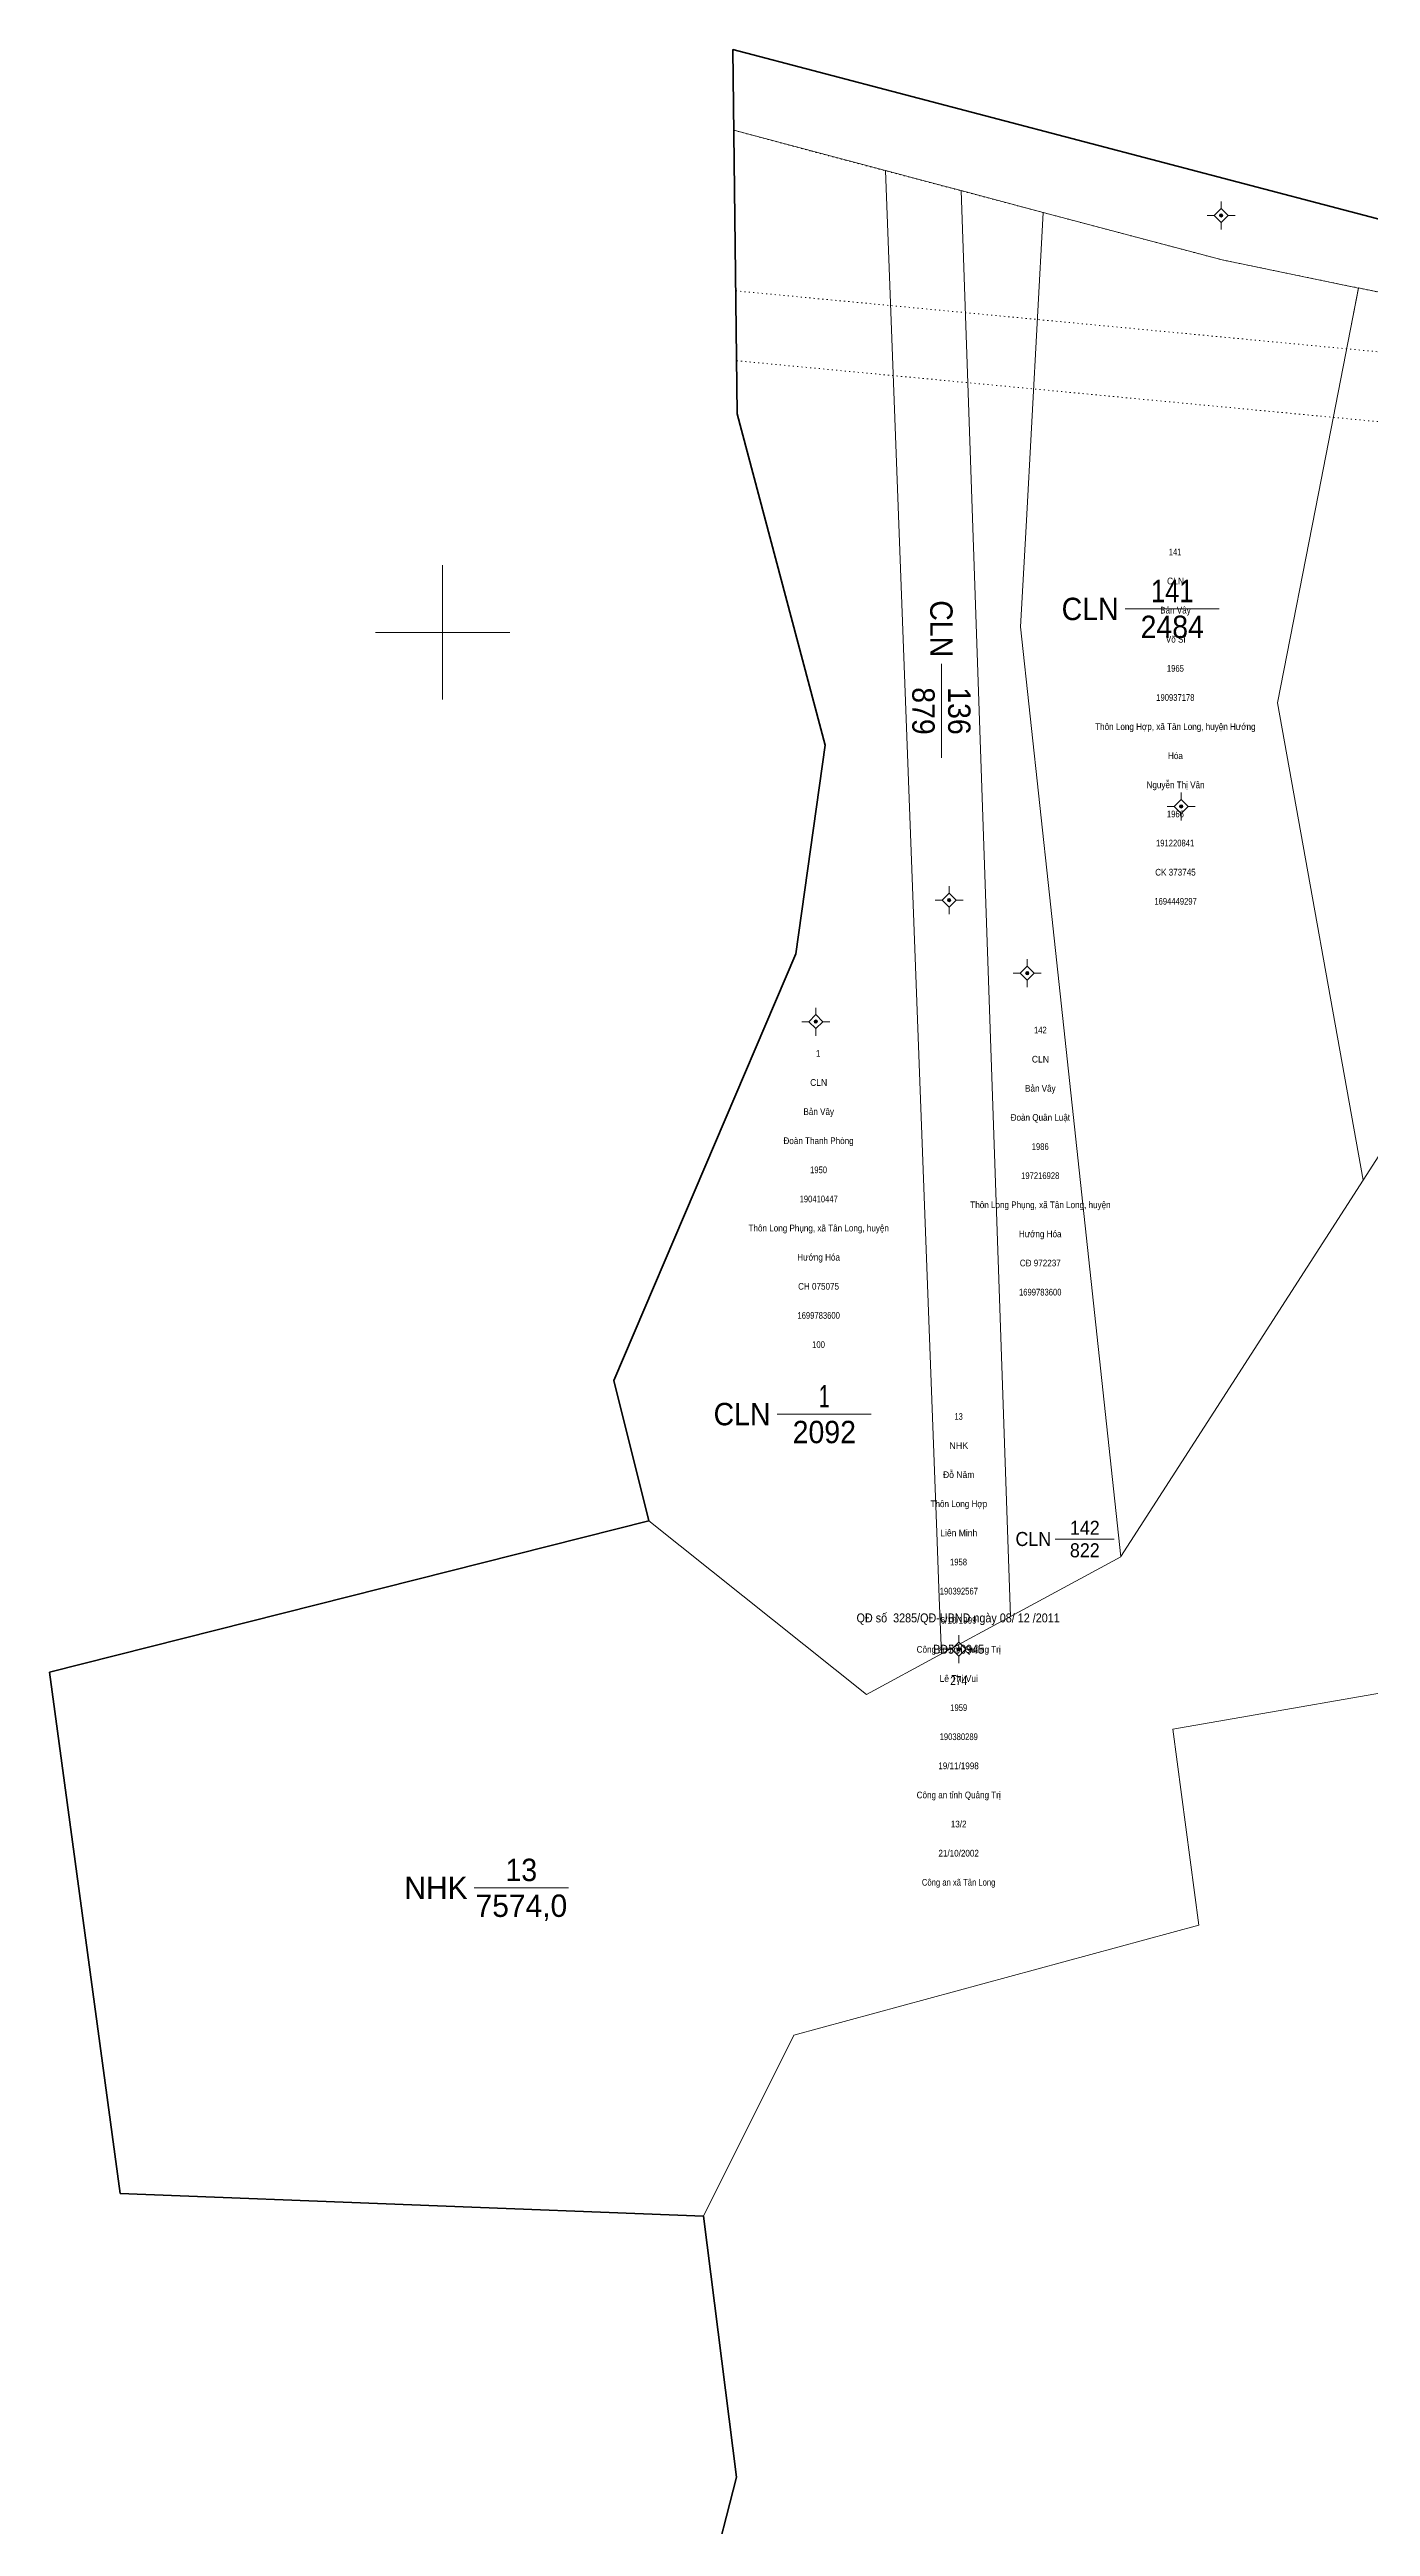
# Model space of a CAD drawing. Header units: metres. Extents: x 543779 to 545239, y 1834729 to 1836294.
# Drawn here: x 543964.9 to 544082.9, y 1835830.9 to 1836052.1 of the extents above; entities that cross this region are included whole.
import ezdxf
from ezdxf.enums import TextEntityAlignment as Align

# ---------------------------------------------------------------- set-up
doc = ezdxf.new("R2010")
doc.units = ezdxf.units.M
doc.header["$LTSCALE"] = 0.24
doc.linetypes.add('DOTTED', pattern=[1.5, 0.3, -1.2])
for name, color, linetype, lineweight in [('10', 7, 'Continuous', 13), ('11', 7, 'Continuous', 13), ('13', 7, 'Continuous', 13), ('23', 7, 'Continuous', 13), ('50', 7, 'DOTTED', 13), ('54', 7, 'Continuous', 35), ('59', 7, 'DOTTED', 13), ('63', 7, 'Continuous', 13)]:
    doc.layers.add(name, color=color, linetype=linetype, lineweight=lineweight)
for name, color, linetype in [('15', 7, 'Continuous'), ('2', 7, 'Continuous'), ('4', 7, 'Continuous')]:
    doc.layers.add(name, color=color, linetype=linetype)

msp = doc.modelspace()

# ---------------------------------------------------------------- hatches: boundary and pattern name
at = {"layer": '11'}
for points in [[(544069.6655, 1836037.2399, 1), (544069.3655, 1836037.2399, 1)], [(544066.1017, 1835984.4601, 1), (544065.8017, 1835984.4601, 1)], [(544045.3752, 1835976.1042, 1), (544045.0752, 1835976.1042, 1)], [(544052.3548, 1835969.5732, 1), (544052.0548, 1835969.5732, 1)], [(544033.4707, 1835965.244, 1), (544033.1707, 1835965.244, 1)], [(544046.2409, 1835909.1995, 1), (544045.9409, 1835909.1995, 1)]]:
    msp.add_hatch(color=256, dxfattribs=at).paths.add_polyline_path(points)

# ---------------------------------------------------------------- linework, layer by layer
at = {"layer": '10'}
for p, q in [((544025.93, 1836052.05), (544026.01, 1836044.84)), ((544046.31, 1836039.45), (544050.7, 1835912.12)), ((544050.7, 1835912.12), (544060.56, 1835917.46)), ((544044.54, 1835908.78), (544050.7, 1835912.12))]:
    msp.add_line(p, q, dxfattribs=at)
for points in [[(544018.42, 1835920.66), (544015.3, 1835933.21), (544031.53, 1835971.3), (544034.15, 1835989.94), (544026.3, 1836019.52), (544026.01, 1836044.84)], [(544026.01, 1836044.84), (544034.72, 1836042.53), (544039.54, 1836041.25)], [(544039.54, 1836041.25), (544044.13, 1836040.03), (544046.31, 1836039.45)], [(544039.54, 1836041.25), (544044.13, 1835919.64), (544044.35, 1835913.82), (544044.54, 1835908.78)], [(544052.1, 1836009.45), (544053.62, 1836037.51), (544046.31, 1836039.45)], [(544081.06, 1836027.09), (544081.78, 1836030.75), (544069.6, 1836033.27), (544053.62, 1836037.51), (544052.1, 1836009.45)], [(544081.06, 1836027.09), (544081.78, 1836030.76), (544103.42, 1836026.29), (544116.94, 1836022.25)], [(544081.06, 1836027.09), (544078.2, 1836012.4), (544074.56, 1835993.7), (544082.21, 1835951.1)], [(544052.1, 1836009.45), (544051.61, 1836000.51), (544054.19, 1835976.57), (544060.56, 1835917.46)], [(544082.21, 1835951.1), (544086.07, 1835957.09), (544104.56, 1835985.82)], [(544060.56, 1835917.46), (544060.56, 1835917.47), (544068.87, 1835930.37), (544082.21, 1835951.1)], [(544018.42, 1835920.66), (543964.9, 1835907.16), (543971.21, 1835860.59), (544023.3, 1835858.57)], [(544018.42, 1835920.66), (544037.84, 1835905.15), (544044.54, 1835908.78)], [(544023.3, 1835858.57), (544031.35, 1835874.75), (544067.53, 1835884.55), (544065.22, 1835902.06), (544091.19, 1835906.59), (544101.49, 1835908.39), (544108.46, 1835908.25)], [(544014.49, 1835789.42), (544026.24, 1835835.26), (544023.3, 1835858.57)]]:
    msp.add_lwpolyline(points, dxfattribs=at)
at = {"layer": '11'}
for p, q in [((544069.52, 1836038.49), (544069.52, 1836037.86)), ((544068.89, 1836037.24), (544068.27, 1836037.24)), ((544069.52, 1836036.61), (544069.52, 1836035.99)), ((544070.77, 1836037.24), (544070.14, 1836037.24)), ((544065.95, 1835985.71), (544065.95, 1835985.09)), ((544065.33, 1835984.46), (544064.7, 1835984.46)), ((544065.95, 1835983.84), (544065.95, 1835983.21)), ((544067.2, 1835984.46), (544066.58, 1835984.46)), ((544045.23, 1835977.35), (544045.23, 1835976.73)), ((544044.6, 1835976.1), (544043.98, 1835976.1)), ((544045.23, 1835975.48), (544045.23, 1835974.85)), ((544046.48, 1835976.1), (544045.85, 1835976.1)), ((544051.58, 1835969.57), (544050.96, 1835969.57)), ((544052.21, 1835970.82), (544052.21, 1835970.2)), ((544053.46, 1835969.57), (544052.83, 1835969.57)), ((544052.21, 1835968.95), (544052.21, 1835968.32)), ((544032.7, 1835965.24), (544032.07, 1835965.24)), ((544033.32, 1835966.49), (544033.32, 1835965.87)), ((544034.57, 1835965.24), (544033.95, 1835965.24)), ((544033.32, 1835964.62), (544033.32, 1835963.99)), ((544046.09, 1835910.45), (544046.09, 1835909.82)), ((544045.47, 1835909.2), (544044.84, 1835909.2)), ((544046.09, 1835908.57), (544046.09, 1835907.95)), ((544047.34, 1835909.2), (544046.72, 1835909.2))]:
    msp.add_line(p, q, dxfattribs=at)
for points in [[(544069.52, 1836037.86), (544068.89, 1836037.24), (544069.52, 1836036.61), (544070.14, 1836037.24)], [(544065.95, 1835985.09), (544065.33, 1835984.46), (544065.95, 1835983.84), (544066.58, 1835984.46)], [(544045.23, 1835976.73), (544044.6, 1835976.1), (544045.23, 1835975.48), (544045.85, 1835976.1)], [(544052.21, 1835970.2), (544051.58, 1835969.57), (544052.21, 1835968.95), (544052.83, 1835969.57)], [(544033.32, 1835965.87), (544032.7, 1835965.24), (544033.32, 1835964.62), (544033.95, 1835965.24)], [(544046.09, 1835909.82), (544045.47, 1835909.2), (544046.09, 1835908.57), (544046.72, 1835909.2)]]:
    msp.add_lwpolyline(points, close=True, dxfattribs=at)
for centre in [(544069.5155, 1836037.2399), (544065.9517, 1835984.4601), (544045.2252, 1835976.1042), (544052.2048, 1835969.5732), (544033.3207, 1835965.244), (544046.0909, 1835909.1995)]:
    msp.add_circle(centre, 0.15, dxfattribs=at)
at = {"layer": '13'}
for p, q in [((544060.94, 1836002.1), (544069.35, 1836002.1)), ((544044.54, 1835997.2), (544044.54, 1835988.79)), ((544029.87, 1835930.2), (544038.28, 1835930.2)), ((544054.71, 1835919.04), (544059.98, 1835919.04)), ((544002.82, 1835887.9), (544011.23, 1835887.9))]:
    msp.add_line(p, q, dxfattribs=at)
at = {"layer": '23'}
msp.add_line((544025.93, 1836052.05), (544118.78, 1836027.67), dxfattribs=at)
at = {"layer": '50'}
msp.add_lwpolyline([(544026.01, 1836044.84), (544032.93, 1836042.97), (544069.6, 1836033.27), (544103.42, 1836026.29), (544116.94, 1836022.25), (544118.7, 1836021.73), (544145.74, 1836013.65)], dxfattribs=at)
at = {"layer": '54'}
for p, q in [((544025.93, 1836052.05), (544118.78, 1836027.67)), ((543964.9, 1835907.16), (544018.42, 1835920.66)), ((543964.9, 1835907.16), (543971.21, 1835860.59)), ((543971.21, 1835860.59), (544023.3, 1835858.57))]:
    msp.add_line(p, q, dxfattribs=at)
for points in [[(544018.42, 1835920.66), (544015.3, 1835933.21), (544031.53, 1835971.3), (544034.15, 1835989.94), (544026.3, 1836019.52), (544025.93, 1836052.05)], [(544014.49, 1835789.42), (544026.24, 1835835.26), (544023.3, 1835858.57)]]:
    msp.add_lwpolyline(points, dxfattribs=at)
at = {"layer": '59'}
for points in [[(544026.18, 1836030.5), (544116.82, 1836021.9), (544118.65, 1836021.73), (544118.7, 1836021.73), (544150.07, 1836018.75)], [(544026.25, 1836024.26), (544114.77, 1836015.86), (544149.28, 1836012.59)]]:
    msp.add_lwpolyline(points, dxfattribs=at)
at = {"layer": '63'}
for p, q in [((544000, 1835994), (544000, 1836006)), ((543994, 1836000), (544006, 1836000))]:
    msp.add_line(p, q, dxfattribs=at)

# ---------------------------------------------------------------- texts
at = {"layer": '13'}
for s, height, width, p in [('141', 2, 0.85, (544065.155, 1836002.7)), ('1', 2, 0.65, (544034.085, 1835930.8)), ('142', 1.254, 0.95, (544057.345, 1835919.42)), ('QĐ số  3285/QĐ-UBND ngày 08/ 12 /2011', 0.8, 0.9, (544046.035, 1835911.6)), ('BĐ530945', 0.8, 0.9, (544046.075, 1835908.8)), ('274', 0.8, 0.85, (544046.085, 1835906)), ('13', 2, 0.95, (544007.025, 1835888.5))]:
    msp.add_text(s, height=height, dxfattribs=dict(at, width=width)).set_placement(p, align=Align.CENTER)
at = {"layer": '13', "width": 0.95}
msp.add_text('136', height=2, rotation=270, dxfattribs=at).set_placement((544045.14, 1835992.985), align=Align.CENTER)
at = {"layer": '15'}
for s, width, p in [('141', 0.8, (544065.41, 1836006.89)), ('CLN', 0.95, (544065.45, 1836004.29)), ('Bản Vây', 0.9, (544065.44, 1836001.69)), ('Võ Sĩ', 0.9, (544065.465, 1835999.09)), ('1965', 0.85, (544065.435, 1835996.49)), ('190937178', 0.85, (544065.43, 1835993.89)), ('Thôn Long Hợp, xã Tân Long, huyện Hướng', 0.9, (544065.435, 1835991.29)), ('Hóa', 0.9, (544065.44, 1835988.69)), ('Nguyễn Thị Vân', 0.9, (544065.45, 1835986.09)), ('1966', 0.85, (544065.435, 1835983.49)), ('191220841', 0.85, (544065.41, 1835980.89)), ('CK 373745', 0.9, (544065.44, 1835978.29)), ('1694449297', 0.85, (544065.45, 1835975.69)), ('142', 0.85, (544053.375, 1835964.19)), ('1', 0.7, (544033.535, 1835962.11)), ('CLN', 0.95, (544053.38, 1835961.59)), ('CLN', 0.95, (544033.58, 1835959.51)), ('Bản Vây', 0.9, (544053.375, 1835958.99)), ('Bản Vây', 0.9, (544033.585, 1835956.91)), ('Đoàn Quân Luật', 0.9, (544053.38, 1835956.39)), ('Đoàn Thanh Phòng', 0.9, (544033.57, 1835954.31)), ('1986', 0.85, (544053.365, 1835953.79)), ('1950', 0.85, (544033.57, 1835951.71)), ('190410447', 0.85, (544033.585, 1835949.11)), ('197216928', 0.85, (544053.365, 1835951.19)), ('Thôn Long Phụng, xã Tân Long, huyện', 0.9, (544053.385, 1835948.59)), ('Thôn Long Phụng, xã Tân Long, huyện', 0.9, (544033.585, 1835946.51)), ('Hướng Hóa', 0.9, (544053.36, 1835945.99)), ('Hướng Hóa', 0.9, (544033.575, 1835943.91)), ('CĐ 972237', 0.9, (544053.37, 1835943.39)), ('CH 075075', 0.9, (544033.57, 1835941.31)), ('1699783600', 0.85, (544053.365, 1835940.79)), ('1699783600', 0.85, (544033.58, 1835938.71)), ('100', 0.85, (544033.57, 1835936.11)), ('13', 0.8, (544046.08, 1835929.69)), ('Đỗ Năm', 0.95, (544046.085, 1835924.49)), ('Thôn Long Hợp', 0.9, (544046.1, 1835921.89)), ('Liên Minh', 0.95, (544046.09, 1835919.29)), ('1958', 0.85, (544046.07, 1835916.69)), ('190392567', 0.85, (544046.095, 1835914.09)), ('6/10/1999', 0.9, (544046.08, 1835911.49)), ('Công an tỉnh Quảng Trị', 0.9, (544046.085, 1835908.89)), ('Lê Thị Vui', 0.95, (544046.09, 1835906.29)), ('1959', 0.85, (544046.085, 1835903.69)), ('190380289', 0.85, (544046.09, 1835901.09)), ('19/11/1998', 0.9, (544046.07, 1835898.49)), ('Công an tỉnh Quảng Trị', 0.9, (544046.085, 1835895.89)), ('13/2', 0.9, (544046.08, 1835893.29)), ('21/10/2002', 0.9, (544046.08, 1835890.69)), ('Công an xã Tân Long', 0.85, (544046.08, 1835888.09))]:
    msp.add_text(s, height=0.6, dxfattribs=dict(at, width=width)).set_placement(p, align=Align.CENTER)
msp.add_text('NHK', height=0.6, dxfattribs=at).set_placement((544046.09, 1835927.09), align=Align.CENTER)
at = {"layer": '2', "width": 0.95}
msp.add_text('CLN', height=2, rotation=270, dxfattribs=at).set_placement((544043.54, 1835997.79), align=Align.RIGHT)
for height, p in [(2, (544060.36, 1836001.1)), (2, (544029.28, 1835929.2)), (1.254, (544054.34, 1835918.42))]:
    msp.add_text('CLN', height=height, dxfattribs=at).set_placement(p, align=Align.RIGHT)
at = {"layer": '2'}
msp.add_text('NHK', height=2, dxfattribs=at).set_placement((544002.23, 1835886.9), align=Align.RIGHT)
at = {"layer": '4', "width": 0.95}
for s, height, p in [('2484', 2, (544065.155, 1835999.5)), ('2092', 2, (544034.085, 1835927.6)), ('822', 1.254, (544057.345, 1835917.41))]:
    msp.add_text(s, height=height, dxfattribs=at).set_placement(p, align=Align.CENTER)
msp.add_text('879', height=2, rotation=270, dxfattribs=at).set_placement((544041.94, 1835992.985), align=Align.CENTER)
at = {"layer": '4'}
msp.add_text('7574,0', height=2, dxfattribs=at).set_placement((544007.035, 1835885.3), align=Align.CENTER)

doc.saveas('drawing.dxf')
